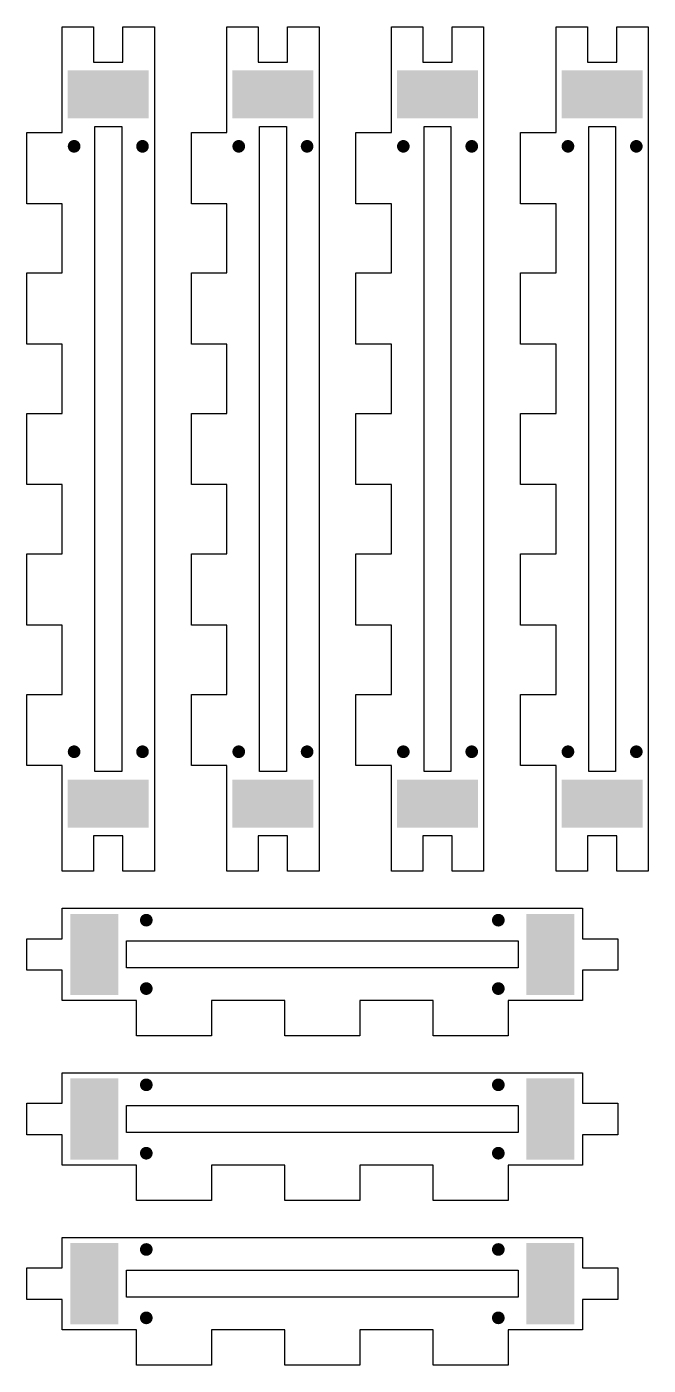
# Model space of a CAD drawing. Header units: millimetres. Extents: x 6 to 297, y 6 to 451.
# Drawn here: x 244.9 to 294, y 14.6 to 120.3 of the extents above; entities that cross this region are included whole.
import ezdxf

# ---------------------------------------------------------------- set-up
doc = ezdxf.new("R2010")
doc.units = ezdxf.units.MM
doc.layers.add('CUT', color=1, linetype='Continuous')
doc.layers.add('RASTER', color=7, linetype='Continuous')

msp = doc.modelspace()

# ---------------------------------------------------------------- hatches: boundary and pattern name
at = {"layer": 'RASTER'}
for points in [[(254.552, 116.856), (254.552, 113.056), (248.152, 113.056), (248.152, 116.856)], [(267.552, 116.856), (267.552, 113.056), (261.152, 113.056), (261.152, 116.856)], [(280.552, 116.856), (280.552, 113.056), (274.152, 113.056), (274.152, 116.856)], [(293.552, 116.856), (293.552, 113.056), (287.152, 113.056), (287.152, 116.856)], [(249.152, 110.856), (249.148, 110.791), (249.135, 110.727), (249.114, 110.665), (249.085, 110.606), (249.049, 110.552), (249.006, 110.502), (248.957, 110.459), (248.902, 110.423), (248.844, 110.394), (248.782, 110.373), (248.718, 110.36), (248.652, 110.356), (248.587, 110.36), (248.523, 110.373), (248.461, 110.394), (248.402, 110.423), (248.348, 110.459), (248.299, 110.502), (248.256, 110.552), (248.219, 110.606), (248.19, 110.665), (248.169, 110.727), (248.157, 110.791), (248.152, 110.856), (248.157, 110.921), (248.169, 110.985), (248.19, 111.047), (248.219, 111.106), (248.256, 111.16), (248.299, 111.209), (248.348, 111.253), (248.402, 111.289), (248.461, 111.318), (248.523, 111.339), (248.587, 111.352), (248.652, 111.356), (248.718, 111.352), (248.782, 111.339), (248.844, 111.318), (248.902, 111.289), (248.957, 111.253), (249.006, 111.209), (249.049, 111.16), (249.085, 111.106), (249.114, 111.047), (249.135, 110.985), (249.148, 110.921)], [(254.552, 110.856), (254.548, 110.791), (254.535, 110.727), (254.514, 110.665), (254.485, 110.606), (254.449, 110.552), (254.406, 110.502), (254.357, 110.459), (254.302, 110.423), (254.244, 110.394), (254.182, 110.373), (254.118, 110.36), (254.052, 110.356), (253.987, 110.36), (253.923, 110.373), (253.861, 110.394), (253.802, 110.423), (253.748, 110.459), (253.699, 110.502), (253.656, 110.552), (253.619, 110.606), (253.59, 110.665), (253.569, 110.727), (253.557, 110.791), (253.552, 110.856), (253.557, 110.921), (253.569, 110.985), (253.59, 111.047), (253.619, 111.106), (253.656, 111.16), (253.699, 111.209), (253.748, 111.253), (253.802, 111.289), (253.861, 111.318), (253.923, 111.339), (253.987, 111.352), (254.052, 111.356), (254.118, 111.352), (254.182, 111.339), (254.244, 111.318), (254.302, 111.289), (254.357, 111.253), (254.406, 111.209), (254.449, 111.16), (254.485, 111.106), (254.514, 111.047), (254.535, 110.985), (254.548, 110.921)], [(262.152, 110.856), (262.148, 110.791), (262.135, 110.727), (262.114, 110.665), (262.085, 110.606), (262.049, 110.552), (262.006, 110.502), (261.957, 110.459), (261.902, 110.423), (261.844, 110.394), (261.782, 110.373), (261.718, 110.36), (261.652, 110.356), (261.587, 110.36), (261.523, 110.373), (261.461, 110.394), (261.402, 110.423), (261.348, 110.459), (261.299, 110.502), (261.256, 110.552), (261.219, 110.606), (261.19, 110.665), (261.169, 110.727), (261.157, 110.791), (261.152, 110.856), (261.157, 110.921), (261.169, 110.985), (261.19, 111.047), (261.219, 111.106), (261.256, 111.16), (261.299, 111.209), (261.348, 111.253), (261.402, 111.289), (261.461, 111.318), (261.523, 111.339), (261.587, 111.352), (261.652, 111.356), (261.718, 111.352), (261.782, 111.339), (261.844, 111.318), (261.902, 111.289), (261.957, 111.253), (262.006, 111.209), (262.049, 111.16), (262.085, 111.106), (262.114, 111.047), (262.135, 110.985), (262.148, 110.921)], [(267.552, 110.856), (267.548, 110.791), (267.535, 110.727), (267.514, 110.665), (267.485, 110.606), (267.449, 110.552), (267.406, 110.502), (267.357, 110.459), (267.302, 110.423), (267.244, 110.394), (267.182, 110.373), (267.118, 110.36), (267.052, 110.356), (266.987, 110.36), (266.923, 110.373), (266.861, 110.394), (266.802, 110.423), (266.748, 110.459), (266.699, 110.502), (266.656, 110.552), (266.619, 110.606), (266.59, 110.665), (266.569, 110.727), (266.557, 110.791), (266.552, 110.856), (266.557, 110.921), (266.569, 110.985), (266.59, 111.047), (266.619, 111.106), (266.656, 111.16), (266.699, 111.209), (266.748, 111.253), (266.802, 111.289), (266.861, 111.318), (266.923, 111.339), (266.987, 111.352), (267.052, 111.356), (267.118, 111.352), (267.182, 111.339), (267.244, 111.318), (267.302, 111.289), (267.357, 111.253), (267.406, 111.209), (267.449, 111.16), (267.485, 111.106), (267.514, 111.047), (267.535, 110.985), (267.548, 110.921)], [(275.152, 110.856), (275.148, 110.791), (275.135, 110.727), (275.114, 110.665), (275.085, 110.606), (275.049, 110.552), (275.006, 110.502), (274.957, 110.459), (274.902, 110.423), (274.844, 110.394), (274.782, 110.373), (274.718, 110.36), (274.652, 110.356), (274.587, 110.36), (274.523, 110.373), (274.461, 110.394), (274.402, 110.423), (274.348, 110.459), (274.299, 110.502), (274.256, 110.552), (274.219, 110.606), (274.19, 110.665), (274.169, 110.727), (274.157, 110.791), (274.152, 110.856), (274.157, 110.921), (274.169, 110.985), (274.19, 111.047), (274.219, 111.106), (274.256, 111.16), (274.299, 111.209), (274.348, 111.253), (274.402, 111.289), (274.461, 111.318), (274.523, 111.339), (274.587, 111.352), (274.652, 111.356), (274.718, 111.352), (274.782, 111.339), (274.844, 111.318), (274.902, 111.289), (274.957, 111.253), (275.006, 111.209), (275.049, 111.16), (275.085, 111.106), (275.114, 111.047), (275.135, 110.985), (275.148, 110.921)], [(280.552, 110.856), (280.548, 110.791), (280.535, 110.727), (280.514, 110.665), (280.485, 110.606), (280.449, 110.552), (280.406, 110.502), (280.357, 110.459), (280.302, 110.423), (280.244, 110.394), (280.182, 110.373), (280.118, 110.36), (280.052, 110.356), (279.987, 110.36), (279.923, 110.373), (279.861, 110.394), (279.802, 110.423), (279.748, 110.459), (279.699, 110.502), (279.656, 110.552), (279.619, 110.606), (279.59, 110.665), (279.569, 110.727), (279.557, 110.791), (279.552, 110.856), (279.557, 110.921), (279.569, 110.985), (279.59, 111.047), (279.619, 111.106), (279.656, 111.16), (279.699, 111.209), (279.748, 111.253), (279.802, 111.289), (279.861, 111.318), (279.923, 111.339), (279.987, 111.352), (280.052, 111.356), (280.118, 111.352), (280.182, 111.339), (280.244, 111.318), (280.302, 111.289), (280.357, 111.253), (280.406, 111.209), (280.449, 111.16), (280.485, 111.106), (280.514, 111.047), (280.535, 110.985), (280.548, 110.921)], [(288.152, 110.856), (288.148, 110.791), (288.135, 110.727), (288.114, 110.665), (288.085, 110.606), (288.049, 110.552), (288.006, 110.502), (287.957, 110.459), (287.902, 110.423), (287.844, 110.394), (287.782, 110.373), (287.718, 110.36), (287.652, 110.356), (287.587, 110.36), (287.523, 110.373), (287.461, 110.394), (287.402, 110.423), (287.348, 110.459), (287.299, 110.502), (287.256, 110.552), (287.219, 110.606), (287.19, 110.665), (287.169, 110.727), (287.157, 110.791), (287.152, 110.856), (287.157, 110.921), (287.169, 110.985), (287.19, 111.047), (287.219, 111.106), (287.256, 111.16), (287.299, 111.209), (287.348, 111.253), (287.402, 111.289), (287.461, 111.318), (287.523, 111.339), (287.587, 111.352), (287.652, 111.356), (287.718, 111.352), (287.782, 111.339), (287.844, 111.318), (287.902, 111.289), (287.957, 111.253), (288.006, 111.209), (288.049, 111.16), (288.085, 111.106), (288.114, 111.047), (288.135, 110.985), (288.148, 110.921)], [(293.552, 110.856), (293.548, 110.791), (293.535, 110.727), (293.514, 110.665), (293.485, 110.606), (293.449, 110.552), (293.406, 110.502), (293.357, 110.459), (293.302, 110.423), (293.244, 110.394), (293.182, 110.373), (293.118, 110.36), (293.052, 110.356), (292.987, 110.36), (292.923, 110.373), (292.861, 110.394), (292.802, 110.423), (292.748, 110.459), (292.699, 110.502), (292.656, 110.552), (292.619, 110.606), (292.59, 110.665), (292.569, 110.727), (292.557, 110.791), (292.552, 110.856), (292.557, 110.921), (292.569, 110.985), (292.59, 111.047), (292.619, 111.106), (292.656, 111.16), (292.699, 111.209), (292.748, 111.253), (292.802, 111.289), (292.861, 111.318), (292.923, 111.339), (292.987, 111.352), (293.052, 111.356), (293.118, 111.352), (293.182, 111.339), (293.244, 111.318), (293.302, 111.289), (293.357, 111.253), (293.406, 111.209), (293.449, 111.16), (293.485, 111.106), (293.514, 111.047), (293.535, 110.985), (293.548, 110.921)], [(249.152, 63.055), (249.148, 62.99), (249.135, 62.926), (249.114, 62.864), (249.085, 62.805), (249.049, 62.751), (249.006, 62.701), (248.957, 62.658), (248.902, 62.622), (248.844, 62.593), (248.782, 62.572), (248.718, 62.559), (248.652, 62.555), (248.587, 62.559), (248.523, 62.572), (248.461, 62.593), (248.402, 62.622), (248.348, 62.658), (248.299, 62.701), (248.256, 62.751), (248.219, 62.805), (248.19, 62.864), (248.169, 62.926), (248.157, 62.99), (248.152, 63.055), (248.157, 63.12), (248.169, 63.184), (248.19, 63.246), (248.219, 63.305), (248.256, 63.359), (248.299, 63.408), (248.348, 63.452), (248.402, 63.488), (248.461, 63.517), (248.523, 63.538), (248.587, 63.551), (248.652, 63.555), (248.718, 63.551), (248.782, 63.538), (248.844, 63.517), (248.902, 63.488), (248.957, 63.452), (249.006, 63.408), (249.049, 63.359), (249.085, 63.305), (249.114, 63.246), (249.135, 63.184), (249.148, 63.12)], [(254.552, 63.055), (254.548, 62.99), (254.535, 62.926), (254.514, 62.864), (254.485, 62.805), (254.449, 62.751), (254.406, 62.701), (254.357, 62.658), (254.302, 62.622), (254.244, 62.593), (254.182, 62.572), (254.118, 62.559), (254.052, 62.555), (253.987, 62.559), (253.923, 62.572), (253.861, 62.593), (253.802, 62.622), (253.748, 62.658), (253.699, 62.701), (253.656, 62.751), (253.619, 62.805), (253.59, 62.864), (253.569, 62.926), (253.557, 62.99), (253.552, 63.055), (253.557, 63.12), (253.569, 63.184), (253.59, 63.246), (253.619, 63.305), (253.656, 63.359), (253.699, 63.408), (253.748, 63.452), (253.802, 63.488), (253.861, 63.517), (253.923, 63.538), (253.987, 63.551), (254.052, 63.555), (254.118, 63.551), (254.182, 63.538), (254.244, 63.517), (254.302, 63.488), (254.357, 63.452), (254.406, 63.408), (254.449, 63.359), (254.485, 63.305), (254.514, 63.246), (254.535, 63.184), (254.548, 63.12)], [(262.152, 63.055), (262.148, 62.99), (262.135, 62.926), (262.114, 62.864), (262.085, 62.805), (262.049, 62.751), (262.006, 62.701), (261.957, 62.658), (261.902, 62.622), (261.844, 62.593), (261.782, 62.572), (261.718, 62.559), (261.652, 62.555), (261.587, 62.559), (261.523, 62.572), (261.461, 62.593), (261.402, 62.622), (261.348, 62.658), (261.299, 62.701), (261.256, 62.751), (261.219, 62.805), (261.19, 62.864), (261.169, 62.926), (261.157, 62.99), (261.152, 63.055), (261.157, 63.12), (261.169, 63.184), (261.19, 63.246), (261.219, 63.305), (261.256, 63.359), (261.299, 63.408), (261.348, 63.452), (261.402, 63.488), (261.461, 63.517), (261.523, 63.538), (261.587, 63.551), (261.652, 63.555), (261.718, 63.551), (261.782, 63.538), (261.844, 63.517), (261.902, 63.488), (261.957, 63.452), (262.006, 63.408), (262.049, 63.359), (262.085, 63.305), (262.114, 63.246), (262.135, 63.184), (262.148, 63.12)], [(267.552, 63.055), (267.548, 62.99), (267.535, 62.926), (267.514, 62.864), (267.485, 62.805), (267.449, 62.751), (267.406, 62.701), (267.357, 62.658), (267.302, 62.622), (267.244, 62.593), (267.182, 62.572), (267.118, 62.559), (267.052, 62.555), (266.987, 62.559), (266.923, 62.572), (266.861, 62.593), (266.802, 62.622), (266.748, 62.658), (266.699, 62.701), (266.656, 62.751), (266.619, 62.805), (266.59, 62.864), (266.569, 62.926), (266.557, 62.99), (266.552, 63.055), (266.557, 63.12), (266.569, 63.184), (266.59, 63.246), (266.619, 63.305), (266.656, 63.359), (266.699, 63.408), (266.748, 63.452), (266.802, 63.488), (266.861, 63.517), (266.923, 63.538), (266.987, 63.551), (267.052, 63.555), (267.118, 63.551), (267.182, 63.538), (267.244, 63.517), (267.302, 63.488), (267.357, 63.452), (267.406, 63.408), (267.449, 63.359), (267.485, 63.305), (267.514, 63.246), (267.535, 63.184), (267.548, 63.12)], [(275.152, 63.055), (275.148, 62.99), (275.135, 62.926), (275.114, 62.864), (275.085, 62.805), (275.049, 62.751), (275.006, 62.701), (274.957, 62.658), (274.902, 62.622), (274.844, 62.593), (274.782, 62.572), (274.718, 62.559), (274.652, 62.555), (274.587, 62.559), (274.523, 62.572), (274.461, 62.593), (274.402, 62.622), (274.348, 62.658), (274.299, 62.701), (274.256, 62.751), (274.219, 62.805), (274.19, 62.864), (274.169, 62.926), (274.157, 62.99), (274.152, 63.055), (274.157, 63.12), (274.169, 63.184), (274.19, 63.246), (274.219, 63.305), (274.256, 63.359), (274.299, 63.408), (274.348, 63.452), (274.402, 63.488), (274.461, 63.517), (274.523, 63.538), (274.587, 63.551), (274.652, 63.555), (274.718, 63.551), (274.782, 63.538), (274.844, 63.517), (274.902, 63.488), (274.957, 63.452), (275.006, 63.408), (275.049, 63.359), (275.085, 63.305), (275.114, 63.246), (275.135, 63.184), (275.148, 63.12)], [(280.552, 63.055), (280.548, 62.99), (280.535, 62.926), (280.514, 62.864), (280.485, 62.805), (280.449, 62.751), (280.406, 62.701), (280.357, 62.658), (280.302, 62.622), (280.244, 62.593), (280.182, 62.572), (280.118, 62.559), (280.052, 62.555), (279.987, 62.559), (279.923, 62.572), (279.861, 62.593), (279.802, 62.622), (279.748, 62.658), (279.699, 62.701), (279.656, 62.751), (279.619, 62.805), (279.59, 62.864), (279.569, 62.926), (279.557, 62.99), (279.552, 63.055), (279.557, 63.12), (279.569, 63.184), (279.59, 63.246), (279.619, 63.305), (279.656, 63.359), (279.699, 63.408), (279.748, 63.452), (279.802, 63.488), (279.861, 63.517), (279.923, 63.538), (279.987, 63.551), (280.052, 63.555), (280.118, 63.551), (280.182, 63.538), (280.244, 63.517), (280.302, 63.488), (280.357, 63.452), (280.406, 63.408), (280.449, 63.359), (280.485, 63.305), (280.514, 63.246), (280.535, 63.184), (280.548, 63.12)], [(288.152, 63.055), (288.148, 62.99), (288.135, 62.926), (288.114, 62.864), (288.085, 62.805), (288.049, 62.751), (288.006, 62.701), (287.957, 62.658), (287.902, 62.622), (287.844, 62.593), (287.782, 62.572), (287.718, 62.559), (287.652, 62.555), (287.587, 62.559), (287.523, 62.572), (287.461, 62.593), (287.402, 62.622), (287.348, 62.658), (287.299, 62.701), (287.256, 62.751), (287.219, 62.805), (287.19, 62.864), (287.169, 62.926), (287.157, 62.99), (287.152, 63.055), (287.157, 63.12), (287.169, 63.184), (287.19, 63.246), (287.219, 63.305), (287.256, 63.359), (287.299, 63.408), (287.348, 63.452), (287.402, 63.488), (287.461, 63.517), (287.523, 63.538), (287.587, 63.551), (287.652, 63.555), (287.718, 63.551), (287.782, 63.538), (287.844, 63.517), (287.902, 63.488), (287.957, 63.452), (288.006, 63.408), (288.049, 63.359), (288.085, 63.305), (288.114, 63.246), (288.135, 63.184), (288.148, 63.12)], [(293.552, 63.055), (293.548, 62.99), (293.535, 62.926), (293.514, 62.864), (293.485, 62.805), (293.449, 62.751), (293.406, 62.701), (293.357, 62.658), (293.302, 62.622), (293.244, 62.593), (293.182, 62.572), (293.118, 62.559), (293.052, 62.555), (292.987, 62.559), (292.923, 62.572), (292.861, 62.593), (292.802, 62.622), (292.748, 62.658), (292.699, 62.701), (292.656, 62.751), (292.619, 62.805), (292.59, 62.864), (292.569, 62.926), (292.557, 62.99), (292.552, 63.055), (292.557, 63.12), (292.569, 63.184), (292.59, 63.246), (292.619, 63.305), (292.656, 63.359), (292.699, 63.408), (292.748, 63.452), (292.802, 63.488), (292.861, 63.517), (292.923, 63.538), (292.987, 63.551), (293.052, 63.555), (293.118, 63.551), (293.182, 63.538), (293.244, 63.517), (293.302, 63.488), (293.357, 63.452), (293.406, 63.408), (293.449, 63.359), (293.485, 63.305), (293.514, 63.246), (293.535, 63.184), (293.548, 63.12)], [(254.552, 60.855), (254.552, 57.055), (248.152, 57.055), (248.152, 60.855)], [(267.552, 60.855), (267.552, 57.055), (261.152, 57.055), (261.152, 60.855)], [(280.552, 60.855), (280.552, 57.055), (274.152, 57.055), (274.152, 60.855)], [(293.552, 60.855), (293.552, 57.055), (287.152, 57.055), (287.152, 60.855)], [(248.352, 50.255), (252.152, 50.255), (252.152, 43.855), (248.352, 43.855)], [(254.852, 49.755), (254.848, 49.69), (254.835, 49.626), (254.814, 49.564), (254.785, 49.505), (254.749, 49.451), (254.706, 49.401), (254.657, 49.358), (254.602, 49.322), (254.544, 49.293), (254.482, 49.272), (254.418, 49.259), (254.352, 49.255), (254.287, 49.259), (254.223, 49.272), (254.161, 49.293), (254.102, 49.322), (254.048, 49.358), (253.999, 49.401), (253.956, 49.451), (253.919, 49.505), (253.89, 49.564), (253.869, 49.626), (253.857, 49.69), (253.852, 49.755), (253.857, 49.82), (253.869, 49.884), (253.89, 49.946), (253.919, 50.005), (253.956, 50.059), (253.999, 50.108), (254.048, 50.152), (254.102, 50.188), (254.161, 50.217), (254.223, 50.238), (254.287, 50.251), (254.352, 50.255), (254.418, 50.251), (254.482, 50.238), (254.544, 50.217), (254.602, 50.188), (254.657, 50.152), (254.706, 50.108), (254.749, 50.059), (254.785, 50.005), (254.814, 49.946), (254.835, 49.884), (254.848, 49.82)], [(282.653, 49.755), (282.649, 49.69), (282.636, 49.626), (282.615, 49.564), (282.586, 49.505), (282.55, 49.451), (282.507, 49.401), (282.458, 49.358), (282.403, 49.322), (282.345, 49.293), (282.283, 49.272), (282.219, 49.259), (282.153, 49.255), (282.088, 49.259), (282.024, 49.272), (281.962, 49.293), (281.903, 49.322), (281.849, 49.358), (281.8, 49.401), (281.757, 49.451), (281.72, 49.505), (281.691, 49.564), (281.67, 49.626), (281.658, 49.69), (281.653, 49.755), (281.658, 49.82), (281.67, 49.884), (281.691, 49.946), (281.72, 50.005), (281.757, 50.059), (281.8, 50.108), (281.849, 50.152), (281.903, 50.188), (281.962, 50.217), (282.024, 50.238), (282.088, 50.251), (282.153, 50.255), (282.219, 50.251), (282.283, 50.238), (282.345, 50.217), (282.403, 50.188), (282.458, 50.152), (282.507, 50.108), (282.55, 50.059), (282.586, 50.005), (282.615, 49.946), (282.636, 49.884), (282.649, 49.82)], [(284.353, 50.255), (288.153, 50.255), (288.153, 43.855), (284.353, 43.855)], [(254.852, 44.355), (254.848, 44.29), (254.835, 44.226), (254.814, 44.164), (254.785, 44.105), (254.749, 44.051), (254.706, 44.001), (254.657, 43.958), (254.602, 43.922), (254.544, 43.893), (254.482, 43.872), (254.418, 43.859), (254.352, 43.855), (254.287, 43.859), (254.223, 43.872), (254.161, 43.893), (254.102, 43.922), (254.048, 43.958), (253.999, 44.001), (253.956, 44.051), (253.919, 44.105), (253.89, 44.164), (253.869, 44.226), (253.857, 44.29), (253.852, 44.355), (253.857, 44.42), (253.869, 44.484), (253.89, 44.546), (253.919, 44.605), (253.956, 44.659), (253.999, 44.708), (254.048, 44.752), (254.102, 44.788), (254.161, 44.817), (254.223, 44.838), (254.287, 44.851), (254.352, 44.855), (254.418, 44.851), (254.482, 44.838), (254.544, 44.817), (254.602, 44.788), (254.657, 44.752), (254.706, 44.708), (254.749, 44.659), (254.785, 44.605), (254.814, 44.546), (254.835, 44.484), (254.848, 44.42)], [(282.653, 44.355), (282.649, 44.29), (282.636, 44.226), (282.615, 44.164), (282.586, 44.105), (282.55, 44.051), (282.507, 44.001), (282.458, 43.958), (282.403, 43.922), (282.345, 43.893), (282.283, 43.872), (282.219, 43.859), (282.153, 43.855), (282.088, 43.859), (282.024, 43.872), (281.962, 43.893), (281.903, 43.922), (281.849, 43.958), (281.8, 44.001), (281.757, 44.051), (281.72, 44.105), (281.691, 44.164), (281.67, 44.226), (281.658, 44.29), (281.653, 44.355), (281.658, 44.42), (281.67, 44.484), (281.691, 44.546), (281.72, 44.605), (281.757, 44.659), (281.8, 44.708), (281.849, 44.752), (281.903, 44.788), (281.962, 44.817), (282.024, 44.838), (282.088, 44.851), (282.153, 44.855), (282.219, 44.851), (282.283, 44.838), (282.345, 44.817), (282.403, 44.788), (282.458, 44.752), (282.507, 44.708), (282.55, 44.659), (282.586, 44.605), (282.615, 44.546), (282.636, 44.484), (282.649, 44.42)], [(248.352, 37.255), (252.152, 37.255), (252.152, 30.855), (248.352, 30.855)], [(254.852, 36.755), (254.848, 36.69), (254.835, 36.626), (254.814, 36.564), (254.785, 36.505), (254.749, 36.451), (254.706, 36.401), (254.657, 36.358), (254.602, 36.322), (254.544, 36.293), (254.482, 36.272), (254.418, 36.259), (254.352, 36.255), (254.287, 36.259), (254.223, 36.272), (254.161, 36.293), (254.102, 36.322), (254.048, 36.358), (253.999, 36.401), (253.956, 36.451), (253.919, 36.505), (253.89, 36.564), (253.869, 36.626), (253.857, 36.69), (253.852, 36.755), (253.857, 36.82), (253.869, 36.884), (253.89, 36.946), (253.919, 37.005), (253.956, 37.059), (253.999, 37.108), (254.048, 37.152), (254.102, 37.188), (254.161, 37.217), (254.223, 37.238), (254.287, 37.251), (254.352, 37.255), (254.418, 37.251), (254.482, 37.238), (254.544, 37.217), (254.602, 37.188), (254.657, 37.152), (254.706, 37.108), (254.749, 37.059), (254.785, 37.005), (254.814, 36.946), (254.835, 36.884), (254.848, 36.82)], [(282.653, 36.755), (282.649, 36.69), (282.636, 36.626), (282.615, 36.564), (282.586, 36.505), (282.55, 36.451), (282.507, 36.401), (282.458, 36.358), (282.403, 36.322), (282.345, 36.293), (282.283, 36.272), (282.219, 36.259), (282.153, 36.255), (282.088, 36.259), (282.024, 36.272), (281.962, 36.293), (281.903, 36.322), (281.849, 36.358), (281.8, 36.401), (281.757, 36.451), (281.72, 36.505), (281.691, 36.564), (281.67, 36.626), (281.658, 36.69), (281.653, 36.755), (281.658, 36.82), (281.67, 36.884), (281.691, 36.946), (281.72, 37.005), (281.757, 37.059), (281.8, 37.108), (281.849, 37.152), (281.903, 37.188), (281.962, 37.217), (282.024, 37.238), (282.088, 37.251), (282.153, 37.255), (282.219, 37.251), (282.283, 37.238), (282.345, 37.217), (282.403, 37.188), (282.458, 37.152), (282.507, 37.108), (282.55, 37.059), (282.586, 37.005), (282.615, 36.946), (282.636, 36.884), (282.649, 36.82)], [(284.353, 37.255), (288.153, 37.255), (288.153, 30.855), (284.353, 30.855)], [(254.852, 31.355), (254.848, 31.29), (254.835, 31.226), (254.814, 31.164), (254.785, 31.105), (254.749, 31.051), (254.706, 31.001), (254.657, 30.958), (254.602, 30.922), (254.544, 30.893), (254.482, 30.872), (254.418, 30.859), (254.352, 30.855), (254.287, 30.859), (254.223, 30.872), (254.161, 30.893), (254.102, 30.922), (254.048, 30.958), (253.999, 31.001), (253.956, 31.051), (253.919, 31.105), (253.89, 31.164), (253.869, 31.226), (253.857, 31.29), (253.852, 31.355), (253.857, 31.42), (253.869, 31.484), (253.89, 31.546), (253.919, 31.605), (253.956, 31.659), (253.999, 31.708), (254.048, 31.752), (254.102, 31.788), (254.161, 31.817), (254.223, 31.838), (254.287, 31.851), (254.352, 31.855), (254.418, 31.851), (254.482, 31.838), (254.544, 31.817), (254.602, 31.788), (254.657, 31.752), (254.706, 31.708), (254.749, 31.659), (254.785, 31.605), (254.814, 31.546), (254.835, 31.484), (254.848, 31.42)], [(282.653, 31.355), (282.649, 31.29), (282.636, 31.226), (282.615, 31.164), (282.586, 31.105), (282.55, 31.051), (282.507, 31.001), (282.458, 30.958), (282.403, 30.922), (282.345, 30.893), (282.283, 30.872), (282.219, 30.859), (282.153, 30.855), (282.088, 30.859), (282.024, 30.872), (281.962, 30.893), (281.903, 30.922), (281.849, 30.958), (281.8, 31.001), (281.757, 31.051), (281.72, 31.105), (281.691, 31.164), (281.67, 31.226), (281.658, 31.29), (281.653, 31.355), (281.658, 31.42), (281.67, 31.484), (281.691, 31.546), (281.72, 31.605), (281.757, 31.659), (281.8, 31.708), (281.849, 31.752), (281.903, 31.788), (281.962, 31.817), (282.024, 31.838), (282.088, 31.851), (282.153, 31.855), (282.219, 31.851), (282.283, 31.838), (282.345, 31.817), (282.403, 31.788), (282.458, 31.752), (282.507, 31.708), (282.55, 31.659), (282.586, 31.605), (282.615, 31.546), (282.636, 31.484), (282.649, 31.42)], [(248.352, 24.255), (252.152, 24.255), (252.152, 17.855), (248.352, 17.855)], [(254.852, 23.755), (254.848, 23.69), (254.835, 23.626), (254.814, 23.564), (254.785, 23.505), (254.749, 23.451), (254.706, 23.401), (254.657, 23.358), (254.602, 23.322), (254.544, 23.293), (254.482, 23.272), (254.418, 23.259), (254.352, 23.255), (254.287, 23.259), (254.223, 23.272), (254.161, 23.293), (254.102, 23.322), (254.048, 23.358), (253.999, 23.401), (253.956, 23.451), (253.919, 23.505), (253.89, 23.564), (253.869, 23.626), (253.857, 23.69), (253.852, 23.755), (253.857, 23.82), (253.869, 23.884), (253.89, 23.946), (253.919, 24.005), (253.956, 24.059), (253.999, 24.108), (254.048, 24.152), (254.102, 24.188), (254.161, 24.217), (254.223, 24.238), (254.287, 24.251), (254.352, 24.255), (254.418, 24.251), (254.482, 24.238), (254.544, 24.217), (254.602, 24.188), (254.657, 24.152), (254.706, 24.108), (254.749, 24.059), (254.785, 24.005), (254.814, 23.946), (254.835, 23.884), (254.848, 23.82)], [(282.653, 23.755), (282.649, 23.69), (282.636, 23.626), (282.615, 23.564), (282.586, 23.505), (282.55, 23.451), (282.507, 23.401), (282.458, 23.358), (282.403, 23.322), (282.345, 23.293), (282.283, 23.272), (282.219, 23.259), (282.153, 23.255), (282.088, 23.259), (282.024, 23.272), (281.962, 23.293), (281.903, 23.322), (281.849, 23.358), (281.8, 23.401), (281.757, 23.451), (281.72, 23.505), (281.691, 23.564), (281.67, 23.626), (281.658, 23.69), (281.653, 23.755), (281.658, 23.82), (281.67, 23.884), (281.691, 23.946), (281.72, 24.005), (281.757, 24.059), (281.8, 24.108), (281.849, 24.152), (281.903, 24.188), (281.962, 24.217), (282.024, 24.238), (282.088, 24.251), (282.153, 24.255), (282.219, 24.251), (282.283, 24.238), (282.345, 24.217), (282.403, 24.188), (282.458, 24.152), (282.507, 24.108), (282.55, 24.059), (282.586, 24.005), (282.615, 23.946), (282.636, 23.884), (282.649, 23.82)], [(284.353, 24.255), (288.153, 24.255), (288.153, 17.855), (284.353, 17.855)], [(254.852, 18.355), (254.848, 18.29), (254.835, 18.226), (254.814, 18.164), (254.785, 18.105), (254.749, 18.051), (254.706, 18.001), (254.657, 17.958), (254.602, 17.922), (254.544, 17.893), (254.482, 17.872), (254.418, 17.859), (254.352, 17.855), (254.287, 17.859), (254.223, 17.872), (254.161, 17.893), (254.102, 17.922), (254.048, 17.958), (253.999, 18.001), (253.956, 18.051), (253.919, 18.105), (253.89, 18.164), (253.869, 18.226), (253.857, 18.29), (253.852, 18.355), (253.857, 18.42), (253.869, 18.484), (253.89, 18.546), (253.919, 18.605), (253.956, 18.659), (253.999, 18.708), (254.048, 18.752), (254.102, 18.788), (254.161, 18.817), (254.223, 18.838), (254.287, 18.851), (254.352, 18.855), (254.418, 18.851), (254.482, 18.838), (254.544, 18.817), (254.602, 18.788), (254.657, 18.752), (254.706, 18.708), (254.749, 18.659), (254.785, 18.605), (254.814, 18.546), (254.835, 18.484), (254.848, 18.42)], [(282.653, 18.355), (282.649, 18.29), (282.636, 18.226), (282.615, 18.164), (282.586, 18.105), (282.55, 18.051), (282.507, 18.001), (282.458, 17.958), (282.403, 17.922), (282.345, 17.893), (282.283, 17.872), (282.219, 17.859), (282.153, 17.855), (282.088, 17.859), (282.024, 17.872), (281.962, 17.893), (281.903, 17.922), (281.849, 17.958), (281.8, 18.001), (281.757, 18.051), (281.72, 18.105), (281.691, 18.164), (281.67, 18.226), (281.658, 18.29), (281.653, 18.355), (281.658, 18.42), (281.67, 18.484), (281.691, 18.546), (281.72, 18.605), (281.757, 18.659), (281.8, 18.708), (281.849, 18.752), (281.903, 18.788), (281.962, 18.817), (282.024, 18.838), (282.088, 18.851), (282.153, 18.855), (282.219, 18.851), (282.283, 18.838), (282.345, 18.817), (282.403, 18.788), (282.458, 18.752), (282.507, 18.708), (282.55, 18.659), (282.586, 18.605), (282.615, 18.546), (282.636, 18.484), (282.649, 18.42)]]:
    msp.add_hatch(color=7, dxfattribs=at).paths.add_polyline_path(points)

# ---------------------------------------------------------------- linework, layer by layer
at = {"layer": 'CUT'}
for points in [[(254.992, 117.456), (254.992, 56.455), (254.992, 53.615), (252.512, 53.615), (252.512, 56.415), (250.192, 56.415), (250.192, 53.615), (247.712, 53.615), (247.712, 56.455), (247.712, 61.96), (244.912, 61.96), (244.912, 67.586), (247.712, 67.586), (247.712, 73.052), (244.912, 73.052), (244.912, 78.677), (247.712, 78.677), (247.712, 84.143), (244.912, 84.143), (244.912, 89.768), (247.712, 89.768), (247.712, 95.234), (244.912, 95.234), (244.912, 100.859), (247.712, 100.859), (247.712, 106.325), (244.912, 106.325), (244.912, 111.95), (247.712, 111.95), (247.712, 117.456), (247.712, 120.296), (250.192, 120.296), (250.192, 117.496), (252.512, 117.496), (252.512, 120.296), (254.992, 120.296)], [(267.992, 117.456), (267.992, 56.455), (267.992, 53.615), (265.512, 53.615), (265.512, 56.415), (263.192, 56.415), (263.192, 53.615), (260.712, 53.615), (260.712, 56.455), (260.712, 61.96), (257.912, 61.96), (257.912, 67.586), (260.712, 67.586), (260.712, 73.052), (257.912, 73.052), (257.912, 78.677), (260.712, 78.677), (260.712, 84.143), (257.912, 84.143), (257.912, 89.768), (260.712, 89.768), (260.712, 95.234), (257.912, 95.234), (257.912, 100.859), (260.712, 100.859), (260.712, 106.325), (257.912, 106.325), (257.912, 111.95), (260.712, 111.95), (260.712, 117.456), (260.712, 120.296), (263.192, 120.296), (263.192, 117.496), (265.512, 117.496), (265.512, 120.296), (267.992, 120.296)], [(280.992, 117.456), (280.992, 56.455), (280.992, 53.615), (278.512, 53.615), (278.512, 56.415), (276.192, 56.415), (276.192, 53.615), (273.712, 53.615), (273.712, 56.455), (273.712, 61.96), (270.912, 61.96), (270.912, 67.586), (273.712, 67.586), (273.712, 73.052), (270.912, 73.052), (270.912, 78.677), (273.712, 78.677), (273.712, 84.143), (270.912, 84.143), (270.912, 89.768), (273.712, 89.768), (273.712, 95.234), (270.912, 95.234), (270.912, 100.859), (273.712, 100.859), (273.712, 106.325), (270.912, 106.325), (270.912, 111.95), (273.712, 111.95), (273.712, 117.456), (273.712, 120.296), (276.192, 120.296), (276.192, 117.496), (278.512, 117.496), (278.512, 120.296), (280.992, 120.296)], [(293.992, 117.456), (293.992, 56.455), (293.992, 53.615), (291.512, 53.615), (291.512, 56.415), (289.192, 56.415), (289.192, 53.615), (286.712, 53.615), (286.712, 56.455), (286.712, 61.96), (283.912, 61.96), (283.912, 67.586), (286.712, 67.586), (286.712, 73.052), (283.912, 73.052), (283.912, 78.677), (286.712, 78.677), (286.712, 84.143), (283.912, 84.143), (283.912, 89.768), (286.712, 89.768), (286.712, 95.234), (283.912, 95.234), (283.912, 100.859), (286.712, 100.859), (286.712, 106.325), (283.912, 106.325), (283.912, 111.95), (286.712, 111.95), (286.712, 117.456), (286.712, 120.296), (289.192, 120.296), (289.192, 117.496), (291.512, 117.496), (291.512, 120.296), (293.992, 120.296)], [(252.412, 112.416), (252.412, 61.495), (250.292, 61.495), (250.292, 112.416)], [(265.412, 112.416), (265.412, 61.495), (263.292, 61.495), (263.292, 112.416)], [(278.412, 112.416), (278.412, 61.495), (276.292, 61.495), (276.292, 112.416)], [(291.412, 112.416), (291.412, 61.495), (289.292, 61.495), (289.292, 112.416)], [(247.712, 50.695), (288.793, 50.695), (288.793, 48.295), (291.593, 48.295), (291.593, 45.815), (288.793, 45.815), (288.793, 43.415), (282.936, 43.415), (282.936, 40.615), (276.999, 40.615), (276.999, 43.415), (271.222, 43.415), (271.222, 40.615), (265.284, 40.615), (265.284, 43.415), (259.507, 43.415), (259.507, 40.615), (253.57, 40.615), (253.57, 43.415), (247.712, 43.415), (247.712, 45.815), (244.912, 45.815), (244.912, 48.295), (247.712, 48.295)], [(252.792, 48.115), (283.713, 48.115), (283.713, 45.995), (252.792, 45.995)], [(247.712, 37.695), (288.793, 37.695), (288.793, 35.295), (291.593, 35.295), (291.593, 32.815), (288.793, 32.815), (288.793, 30.415), (282.936, 30.415), (282.936, 27.615), (276.999, 27.615), (276.999, 30.415), (271.222, 30.415), (271.222, 27.615), (265.284, 27.615), (265.284, 30.415), (259.507, 30.415), (259.507, 27.615), (253.57, 27.615), (253.57, 30.415), (247.712, 30.415), (247.712, 32.815), (244.912, 32.815), (244.912, 35.295), (247.712, 35.295)], [(252.792, 35.115), (283.713, 35.115), (283.713, 32.995), (252.792, 32.995)], [(247.712, 24.695), (288.793, 24.695), (288.793, 22.295), (291.593, 22.295), (291.593, 19.815), (288.793, 19.815), (288.793, 17.415), (282.936, 17.415), (282.936, 14.615), (276.999, 14.615), (276.999, 17.415), (271.222, 17.415), (271.222, 14.615), (265.284, 14.615), (265.284, 17.415), (259.507, 17.415), (259.507, 14.615), (253.57, 14.615), (253.57, 17.415), (247.712, 17.415), (247.712, 19.815), (244.912, 19.815), (244.912, 22.295), (247.712, 22.295)], [(252.792, 22.115), (283.713, 22.115), (283.713, 19.995), (252.792, 19.995)]]:
    msp.add_lwpolyline(points, close=True, dxfattribs=at)

doc.saveas('drawing.dxf')
